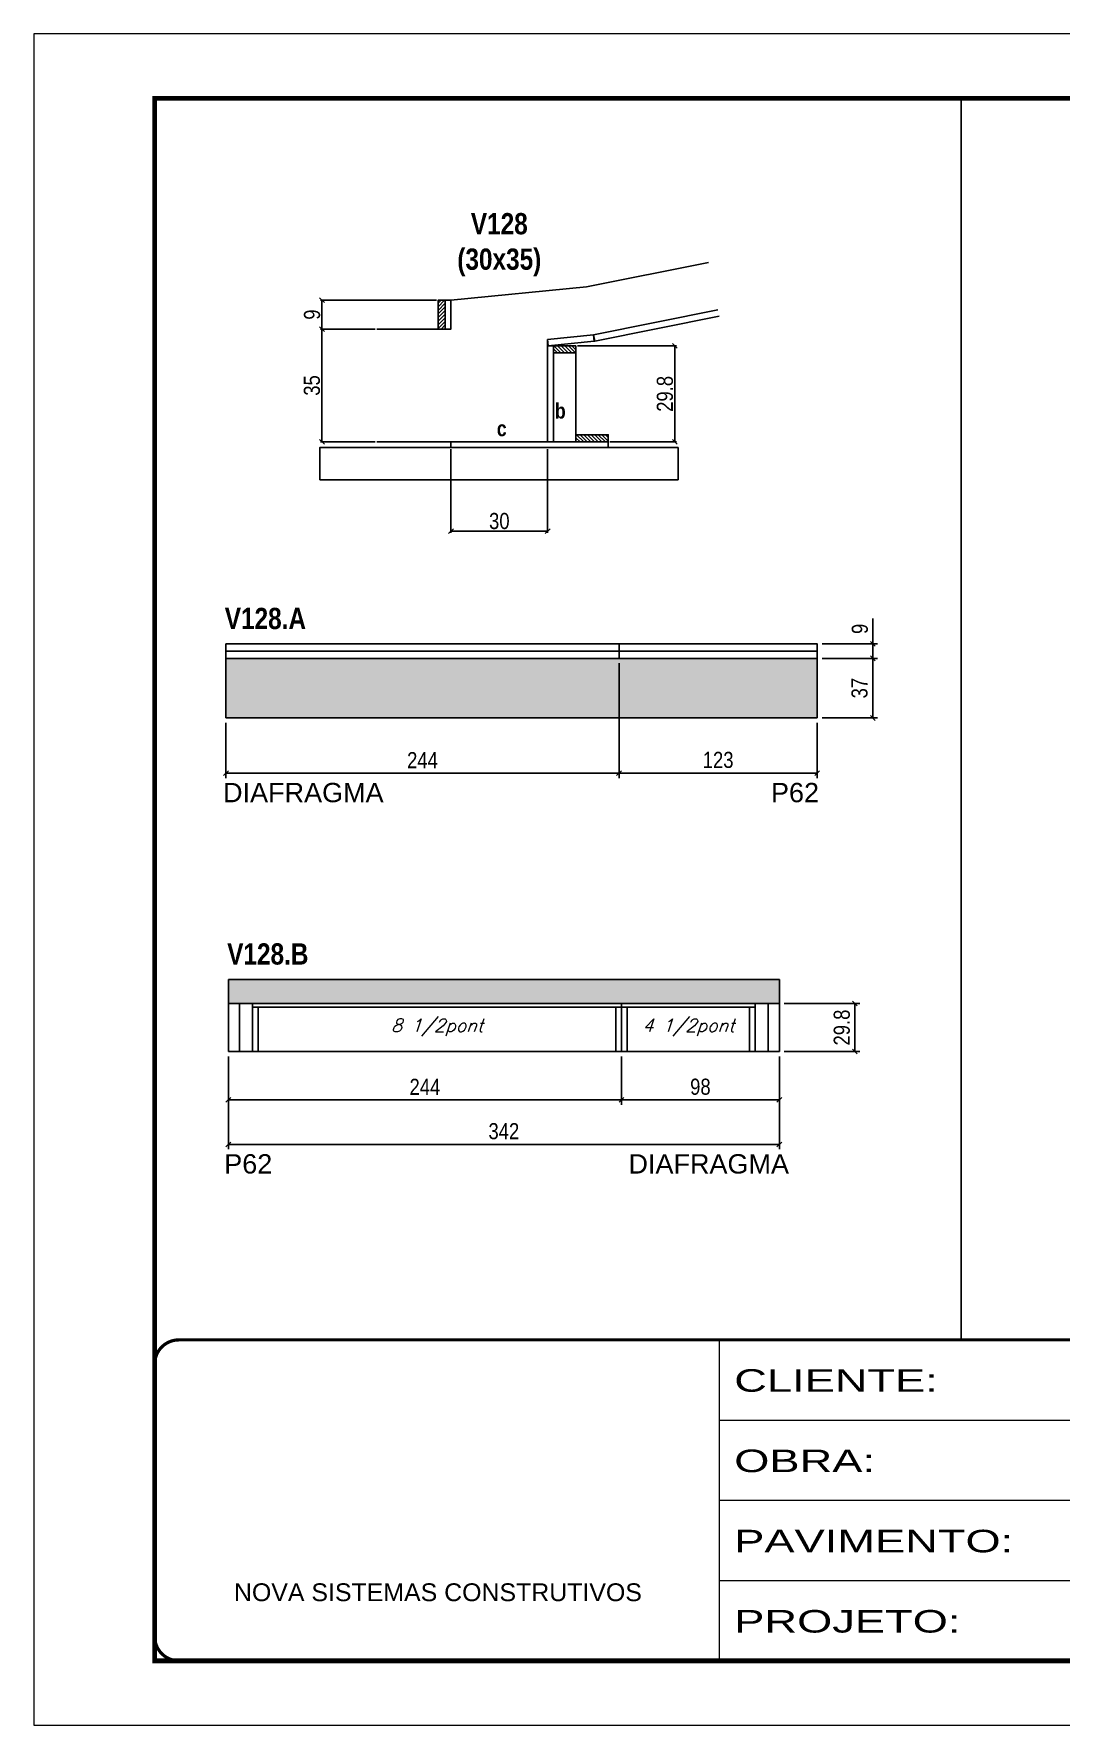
# Model space of a CAD drawing. Extents: x 3309 to 9590, y -2522 to 14608.
# Drawn here: x 4908 to 5546, y 11261 to 12311 of the extents above; entities that cross this region are included whole.
import ezdxf

# ---------------------------------------------------------------- set-up
doc = ezdxf.new("R2010")
doc.units = 0
doc.linetypes.add('CONTINUO', pattern=[0])
doc.linetypes.add('DASHED', pattern=[0.75, 0.5, -0.25])
for name, color, linetype in [('5', 5, 'Continuous'), ('barrote', 251, 'Continuous'), ('COTA', 241, 'Continuous'), ('detalhes', 4, 'Continuous'), ('NOMENCLATURA', 7, 'Continuous'), ('Painéis', 200, 'Continuous'), ('SARR_2.2x10', 60, 'Continuous'), ('SARR_2.2x7', 40, 'Continuous'), ('SARR_3.5x7', 81, 'Continuous'), ('SARR_EDITAR', 141, 'Continuous'), ('texto', 7, 'Continuous')]:
    doc.layers.add(name, color=color, linetype=linetype)
for name, color, linetype, lineweight in [('CONCRETO', 251, 'Continuous', 25), ('Folhas', 255, 'Continuous', 9), ('SARRAFO DE PRESSAO', 251, 'DASHED', 9)]:
    doc.layers.add(name, color=color, linetype=linetype, lineweight=lineweight)
doc.styles.add('ARIAL', font='arial.ttf')
doc.styles.add('COTA TECNICA', font='techl___.ttf', dxfattribs={"height": 10})
doc.styles.add('COTA TECNICA 2X', font='techl___.ttf', dxfattribs={"height": 10})
doc.styles.add('Romans', font='romans.shx')
doc.styles.get("Standard").update_dxf_attribs({"font": 'arial.ttf'})
doc.styles.add('TECNICA', font='techb___.ttf', dxfattribs={"height": 10})
doc.styles.add('Tecnologia', font='')
doc.styles.get('Tecnologia').set_extended_font_data('Forgotten Futurist')
doc.dimstyles.new('PAINEL', dxfattribs={"dimtxt": 10, "dimasz": 3, "dimexe": 3, "dimexo": 3, "dimgap": 3, "dimtad": 1, "dimdec": 1, "dimzin": 12, "dimdsep": 46, "dimtxsty": 'COTA TECNICA', "dimblk1": 'OBLIQUE', "dimblk2": 'OBLIQUE', "dimsah": 1, "dimcen": 0.9, "dimclrd": 4, "dimclre": 4, "dimclrt": 240, "dimadec": 1, "dimazin": 3, "dimtfac": 1, "dimtdec": 1, "dimtmove": 0, "dimatfit": 3, "dimfxl": 1, "dimtolj": 1, "dimtzin": 12, "dimarcsym": 0})
doc.dimstyles.new('SECAO', dxfattribs={"dimscale": 0.333333, "dimtxt": 5, "dimasz": 9, "dimexe": 3, "dimexo": 3, "dimgap": 3, "dimtad": 1, "dimdec": 1, "dimlfac": 0.5, "dimzin": 12, "dimdsep": 46, "dimtxsty": 'COTA TECNICA 2X', "dimblk1": 'OBLIQUE', "dimblk2": 'OBLIQUE', "dimsah": 1, "dimcen": 0.9, "dimclrd": 4, "dimclre": 4, "dimclrt": 240, "dimadec": 1, "dimazin": 3, "dimtfac": 1, "dimtdec": 1, "dimtmove": 0, "dimatfit": 3, "dimfxl": 1, "dimtolj": 1, "dimtzin": 12, "dimarcsym": 0})
pattern_1 = [(50, (1076.6303, 0), (5.46554, -0.4781726), [0.5715, -6.2865]), (355, (1076.6303, 0), (-1.0573026, 5.7317054), [0.4572, -5.0292175]), (100.451445, (1077.086, -0.04), (4.4082374, 5.2535326), [0.4857003, -5.3427073]), (46.1842, (1076.63, 1.524), (8.1323712, -1.26127), [0.85725, -9.42975]), (96.63556, (1077.308, 1.419), (7.122124, 7.4227837), [0.7285507, -8.014068]), (351.18415, (1076.63, 1.524), (7.122124, 7.422784), [0.685799, -7.543792]), (21, (1077.3923, 1.143), (4.5484317, -3.067956), [0.5715, -6.2865]), (326, (1077.3923, 1.143), (1.8540609, 5.525639), [0.4572, -5.0292]), (71.451445, (1077.7713, 0.8873), (6.4024926, 2.457683), [0.4857003, -5.3426981]), (37.5, (1076.6303, 0), (0.0926581, 2.53665117), [0, -4.96824, 0, -5.1054, 0, -5.04825]), (7.5, (1076.6303, 0), (2.0045899, 3.00541724), [0, -2.91084, 0, -4.85394, 0, -1.92405]), (327.5, (1074.931, 0), (4.06771786, -0.17186232), [0, -1.905, 0, -5.9436, 0, -7.8867]), (317.5, (1074.169, 0), (4.4438754, 0.7627947), [0, -2.4765, 0, -3.94716, 0, -5.6007])]

# ---------------------------------------------------------------- blocks, each defined once
blk = doc.blocks.new('9999999999')
at = {"color": 30, "linetype": 'CONTINUO'}
for p, q in [((98564.6, 34230.2), (98564.6, 34429.4)), ((98564.6, 34379.6), (99584, 34379.6)), ((98564.6, 34329.8), (99488, 34329.8)), ((98564.6, 34280), (99488, 34280))]:
    blk.add_line(p, q, dxfattribs=at)
at = {"color": 30, "linetype": 'CONTINUO', "const_width": 2}
blk.add_lwpolyline([(99584, 34230.2), (99584, 34414.4, 0.414214), (99569, 34429.4), (98229, 34429.4, 0.414214), (98214, 34414.4), (98214, 34245.2, 0.414214), (98229, 34230.2), (99584, 34230.2)], format="xyb", dxfattribs=at)
at = {"layer": 'Folhas'}
blk.add_lwpolyline([(98139, 34190.2), (99624, 34190.2), (99624, 35240.2), (98139, 35240.2)], close=True, dxfattribs=at)
at = {"layer": 'Folhas', "color": 30, "const_width": 3}
blk.add_lwpolyline([(98214, 34230.2), (99584, 34230.2), (99584, 35200.2), (98214, 35200.2)], close=True, dxfattribs=at)
at = {"color": 7, "linetype": 'Continuous', "ltscale": 5, "style": 'ARIAL'}
blk.add_text('NOVA SISTEMAS CONSTRUTIVOS', height=11.059, dxfattribs=at).set_placement((98263.2, 34267.2))
at = {"layer": 'Folhas', "color": 7, "style": 'Tecnologia', "width": 1.5}
for s, p in [('CLIENTE:', (98573.7, 34397.2)), ('OBRA:', (98573.7, 34347.3)), ('PAVIMENTO:', (98573.7, 34297.5)), ('PROJETO:', (98573.7, 34247.7))]:
    blk.add_text(s, height=14, dxfattribs=at).set_placement(p)
blk = doc.blocks.new('_Oblique')
at = {"color": 0, "linetype": 'ByBlock', "lineweight": -2}
blk.add_line((-0.5, -0.5), (0.5, 0.5), dxfattribs=at)
blk = doc.blocks.new('*D277')
at = {"layer": 'COTA', "color": 4, "lineweight": -2, "transparency": 16777216}
for p, q in [((5245.4, 12117), (5306.7, 12117)), ((5305.7, 12117), (5305.7, 12057.4)), ((5265.4, 12057.4), (5306.7, 12057.4))]:
    blk.add_line(p, q, dxfattribs=at)
at = {"layer": 'Defpoints', "color": 0, "transparency": 16777216}
for p in [(5244.4, 12117), (5264.4, 12057.4, 0), (5305.7, 12057.4)]:
    blk.add_point(p, dxfattribs=at)
at = {"layer": 'COTA', "color": 4, "lineweight": -2, "transparency": 16777216, "xscale": 3, "yscale": 3, "zscale": 3}
for p, rotation in [((5305.7, 12117), 90), ((5305.7, 12057.4), 270)]:
    blk.add_blockref('_Oblique', p, dxfattribs=dict(at, rotation=rotation))
at = {"layer": 'COTA', "color": 240, "transparency": 16777216, "insert": (5299.6, 12087.2), "char_height": 10, "attachment_point": 5, "rotation": 90, "style": 'COTA TECNICA 2X'}
blk.add_mtext('\\A1;29.8', dxfattribs=at)
blk = doc.blocks.new('*D278')
at = {"layer": 'COTA', "color": 4, "lineweight": -2, "transparency": 16777216}
for p, q in [((5166.8, 12052.8), (5166.8, 12001)), ((5226.8, 12052.8), (5226.8, 12001)), ((5226.8, 12002), (5166.8, 12002))]:
    blk.add_line(p, q, dxfattribs=at)
at = {"layer": 'Defpoints', "color": 0, "transparency": 16777216}
for p in [(5166.8, 12053.8), (5226.8, 12053.8), (5166.8, 12002)]:
    blk.add_point(p, dxfattribs=at)
at = {"layer": 'COTA', "color": 4, "lineweight": -2, "transparency": 16777216, "xscale": 3, "yscale": 3, "zscale": 3, "rotation": 180}
blk.add_blockref('_Oblique', (5166.8, 12002), dxfattribs=at)
at = {"layer": 'COTA', "color": 4, "lineweight": -2, "transparency": 16777216, "xscale": 3, "yscale": 3, "zscale": 3}
blk.add_blockref('_Oblique', (5226.8, 12002), dxfattribs=at)
at = {"layer": 'COTA', "color": 240, "transparency": 16777216, "insert": (5196.8, 12008.2), "char_height": 10, "attachment_point": 5, "style": 'COTA TECNICA 2X'}
blk.add_mtext('\\A1;30', dxfattribs=at)
blk = doc.blocks.new('*D279')
at = {"layer": 'COTA', "color": 4, "lineweight": -2, "transparency": 16777216}
for p, q in [((5119.7, 12127.4), (5085.7, 12127.4)), ((5086.7, 12057.4), (5086.7, 12127.4)), ((5119.7, 12057.4), (5085.7, 12057.4))]:
    blk.add_line(p, q, dxfattribs=at)
at = {"layer": 'Defpoints', "color": 0, "transparency": 16777216}
for p in [(5086.7, 12127.4), (5120.7, 12127.4), (5120.7, 12057.4)]:
    blk.add_point(p, dxfattribs=at)
at = {"layer": 'COTA', "color": 4, "lineweight": -2, "transparency": 16777216, "xscale": 3, "yscale": 3, "zscale": 3}
for p, rotation in [((5086.7, 12127.4), 90), ((5086.7, 12057.4), 270)]:
    blk.add_blockref('_Oblique', p, dxfattribs=dict(at, rotation=rotation))
at = {"layer": 'COTA', "color": 240, "transparency": 16777216, "insert": (5080.5, 12092.4), "char_height": 10, "attachment_point": 5, "rotation": 90, "style": 'COTA TECNICA 2X'}
blk.add_mtext('\\A1;35', dxfattribs=at)
blk = doc.blocks.new('*D280')
at = {"layer": 'COTA', "color": 4, "lineweight": -2, "transparency": 16777216}
for p, q in [((5271.1, 11920), (5271.1, 11848.7)), ((5027.1, 11883), (5027.1, 11848.7)), ((5027.1, 11851.7), (5271.1, 11851.7))]:
    blk.add_line(p, q, dxfattribs=at)
at = {"layer": 'Defpoints', "color": 0, "transparency": 16777216}
for p in [(5271.1, 11923), (5027.1, 11886), (5271.1, 11851.7)]:
    blk.add_point(p, dxfattribs=at)
at = {"layer": 'COTA', "color": 4, "lineweight": -2, "transparency": 16777216, "xscale": 3, "yscale": 3, "zscale": 3, "rotation": 180}
blk.add_blockref('_Oblique', (5027.1, 11851.7), dxfattribs=at)
at = {"layer": 'COTA', "color": 4, "lineweight": -2, "transparency": 16777216, "xscale": 3, "yscale": 3, "zscale": 3}
blk.add_blockref('_Oblique', (5271.1, 11851.7), dxfattribs=at)
at = {"layer": 'COTA', "color": 240, "transparency": 16777216, "insert": (5149.1, 11859.8), "char_height": 10, "attachment_point": 5, "style": 'COTA TECNICA'}
blk.add_mtext('\\A1;244', dxfattribs=at)
blk = doc.blocks.new('*D281')
at = {"layer": 'COTA', "color": 4, "lineweight": -2, "transparency": 16777216}
for p, q in [((5271.1, 11920), (5271.1, 11848.7)), ((5394.1, 11883), (5394.1, 11848.7)), ((5271.1, 11851.7), (5394.1, 11851.7))]:
    blk.add_line(p, q, dxfattribs=at)
at = {"layer": 'Defpoints', "color": 0, "transparency": 16777216}
for p in [(5271.1, 11923), (5394.1, 11886), (5394.1, 11851.7)]:
    blk.add_point(p, dxfattribs=at)
at = {"layer": 'COTA', "color": 4, "lineweight": -2, "transparency": 16777216, "xscale": 3, "yscale": 3, "zscale": 3, "rotation": 180}
blk.add_blockref('_Oblique', (5271.1, 11851.7), dxfattribs=at)
at = {"layer": 'COTA', "color": 4, "lineweight": -2, "transparency": 16777216, "xscale": 3, "yscale": 3, "zscale": 3}
blk.add_blockref('_Oblique', (5394.1, 11851.7), dxfattribs=at)
at = {"layer": 'COTA', "color": 240, "transparency": 16777216, "insert": (5332.6, 11859.9), "char_height": 10, "attachment_point": 5, "style": 'COTA TECNICA'}
blk.add_mtext('\\A1;123', dxfattribs=at)
blk = doc.blocks.new('*D282')
at = {"layer": 'COTA', "color": 4, "lineweight": -2, "transparency": 16777216}
for p, q in [((5397.1, 11923), (5431.6, 11923)), ((5428.6, 11923), (5428.6, 11886)), ((5397.1, 11886), (5431.6, 11886))]:
    blk.add_line(p, q, dxfattribs=at)
at = {"layer": 'Defpoints', "color": 0, "transparency": 16777216}
for p in [(5394.1, 11923), (5394.1, 11886), (5428.6, 11886)]:
    blk.add_point(p, dxfattribs=at)
at = {"layer": 'COTA', "color": 4, "lineweight": -2, "transparency": 16777216, "xscale": 3, "yscale": 3, "zscale": 3}
for p, rotation in [((5428.6, 11923), 90), ((5428.6, 11886), 270)]:
    blk.add_blockref('_Oblique', p, dxfattribs=dict(at, rotation=rotation))
at = {"layer": 'COTA', "color": 240, "transparency": 16777216, "insert": (5420.4, 11904.5), "char_height": 10, "attachment_point": 5, "rotation": 90, "style": 'COTA TECNICA'}
blk.add_mtext('\\A1;37', dxfattribs=at)
blk = doc.blocks.new('*D283')
at = {"layer": 'COTA', "color": 4, "lineweight": -2, "transparency": 16777216}
for p, q in [((5428.6, 11932), (5428.6, 11947.7)), ((5397.1, 11932), (5431.6, 11932)), ((5428.6, 11923), (5428.6, 11932)), ((5397.1, 11923), (5431.6, 11923))]:
    blk.add_line(p, q, dxfattribs=at)
at = {"layer": 'Defpoints', "color": 0, "transparency": 16777216}
for p in [(5394.1, 11932), (5428.6, 11932), (5394.1, 11923)]:
    blk.add_point(p, dxfattribs=at)
at = {"layer": 'COTA', "color": 4, "lineweight": -2, "transparency": 16777216, "xscale": 3, "yscale": 3, "zscale": 3}
for p, rotation in [((5428.6, 11932), 90), ((5428.6, 11923), 270)]:
    blk.add_blockref('_Oblique', p, dxfattribs=dict(at, rotation=rotation))
at = {"layer": 'COTA', "color": 240, "transparency": 16777216, "insert": (5420.6, 11941.3), "char_height": 10, "attachment_point": 5, "rotation": 90, "style": 'COTA TECNICA'}
blk.add_mtext('\\A1;9', dxfattribs=at)
blk = doc.blocks.new('*D284')
at = {"layer": 'COTA', "color": 4, "linetype": 'ByBlock', "lineweight": -2, "transparency": 16777216}
for p, q in [((5272.6, 11675.9), (5272.6, 11645.9)), ((5370.6, 11675.9), (5370.6, 11645.9)), ((5370.6, 11648.9), (5272.6, 11648.9))]:
    blk.add_line(p, q, dxfattribs=at)
at = {"layer": 'Defpoints', "color": 0, "linetype": 'ByBlock', "transparency": 16777216}
for p in [(5272.6, 11678.9), (5370.6, 11678.9), (5272.6, 11648.9)]:
    blk.add_point(p, dxfattribs=at)
at = {"layer": 'COTA', "color": 4, "linetype": 'ByBlock', "lineweight": -2, "transparency": 16777216, "xscale": 3, "yscale": 3, "zscale": 3, "rotation": 180}
blk.add_blockref('_Oblique', (5272.6, 11648.9), dxfattribs=at)
at = {"layer": 'COTA', "color": 4, "linetype": 'ByBlock', "lineweight": -2, "transparency": 16777216, "xscale": 3, "yscale": 3, "zscale": 3}
blk.add_blockref('_Oblique', (5370.6, 11648.9), dxfattribs=at)
at = {"layer": 'COTA', "color": 240, "linetype": 'ByBlock', "transparency": 16777216, "insert": (5321.6, 11657), "char_height": 10, "attachment_point": 5, "style": 'COTA TECNICA'}
blk.add_mtext('\\A1;98', dxfattribs=at)
blk = doc.blocks.new('*D285')
at = {"layer": 'COTA', "color": 4, "linetype": 'ByBlock', "lineweight": -2, "transparency": 16777216}
for p, q in [((5028.6, 11675.9), (5028.6, 11645.9)), ((5272.6, 11675.9), (5272.6, 11645.9)), ((5272.6, 11648.9), (5028.6, 11648.9))]:
    blk.add_line(p, q, dxfattribs=at)
at = {"layer": 'Defpoints', "color": 0, "linetype": 'ByBlock', "transparency": 16777216}
for p in [(5028.6, 11678.9), (5272.6, 11678.9), (5028.6, 11648.9)]:
    blk.add_point(p, dxfattribs=at)
at = {"layer": 'COTA', "color": 4, "linetype": 'ByBlock', "lineweight": -2, "transparency": 16777216, "xscale": 3, "yscale": 3, "zscale": 3, "rotation": 180}
blk.add_blockref('_Oblique', (5028.6, 11648.9), dxfattribs=at)
at = {"layer": 'COTA', "color": 4, "linetype": 'ByBlock', "lineweight": -2, "transparency": 16777216, "xscale": 3, "yscale": 3, "zscale": 3}
blk.add_blockref('_Oblique', (5272.6, 11648.9), dxfattribs=at)
at = {"layer": 'COTA', "color": 240, "linetype": 'ByBlock', "transparency": 16777216, "insert": (5150.6, 11657), "char_height": 10, "attachment_point": 5, "style": 'COTA TECNICA'}
blk.add_mtext('\\A1;244', dxfattribs=at)
blk = doc.blocks.new('*D286')
at = {"layer": 'COTA', "color": 4, "linetype": 'ByBlock', "lineweight": -2, "transparency": 16777216}
for p, q in [((5028.6, 11675.9), (5028.6, 11618.2)), ((5370.6, 11675.9), (5370.6, 11618.2)), ((5370.6, 11621.2), (5028.6, 11621.2))]:
    blk.add_line(p, q, dxfattribs=at)
at = {"layer": 'Defpoints', "color": 0, "linetype": 'ByBlock', "transparency": 16777216}
for p in [(5028.6, 11678.9), (5370.6, 11678.9), (5028.6, 11621.2)]:
    blk.add_point(p, dxfattribs=at)
at = {"layer": 'COTA', "color": 4, "linetype": 'ByBlock', "lineweight": -2, "transparency": 16777216, "xscale": 3, "yscale": 3, "zscale": 3, "rotation": 180}
blk.add_blockref('_Oblique', (5028.6, 11621.2), dxfattribs=at)
at = {"layer": 'COTA', "color": 4, "linetype": 'ByBlock', "lineweight": -2, "transparency": 16777216, "xscale": 3, "yscale": 3, "zscale": 3}
blk.add_blockref('_Oblique', (5370.6, 11621.2), dxfattribs=at)
at = {"layer": 'COTA', "color": 240, "linetype": 'ByBlock', "transparency": 16777216, "insert": (5199.6, 11629.4), "char_height": 10, "attachment_point": 5, "style": 'COTA TECNICA'}
blk.add_mtext('\\A1;342', dxfattribs=at)
blk = doc.blocks.new('*D287')
at = {"layer": 'COTA', "color": 4, "lineweight": -2, "transparency": 16777216}
for p, q in [((5373.6, 11708.7), (5420.5, 11708.7)), ((5417.5, 11708.7), (5417.5, 11678.9)), ((5373.6, 11678.9), (5420.5, 11678.9))]:
    blk.add_line(p, q, dxfattribs=at)
at = {"layer": 'Defpoints', "color": 0, "transparency": 16777216}
for p in [(5370.6, 11708.7), (5370.6, 11678.9), (5417.5, 11678.9)]:
    blk.add_point(p, dxfattribs=at)
at = {"layer": 'COTA', "color": 4, "lineweight": -2, "transparency": 16777216, "xscale": 3, "yscale": 3, "zscale": 3}
for p, rotation in [((5417.5, 11708.7), 90), ((5417.5, 11678.9), 270)]:
    blk.add_blockref('_Oblique', p, dxfattribs=dict(at, rotation=rotation))
at = {"layer": 'COTA', "color": 240, "transparency": 16777216, "insert": (5409.4, 11693.8), "char_height": 10, "attachment_point": 5, "rotation": 90, "style": 'COTA TECNICA'}
blk.add_mtext('\\A1;29.8', dxfattribs=at)
blk = doc.blocks.new('*D289')
at = {"layer": 'COTA', "color": 4, "lineweight": -2, "transparency": 16777216}
for p, q in [((5157.8, 12145.4), (5085.7, 12145.4)), ((5086.7, 12127.4), (5086.7, 12145.4)), ((5119.7, 12127.4), (5085.7, 12127.4))]:
    blk.add_line(p, q, dxfattribs=at)
at = {"layer": 'Defpoints', "color": 0, "transparency": 16777216}
for p in [(5086.7, 12145.4), (5158.8, 12145.4), (5120.7, 12127.4)]:
    blk.add_point(p, dxfattribs=at)
at = {"layer": 'COTA', "color": 4, "lineweight": -2, "transparency": 16777216, "xscale": 3, "yscale": 3, "zscale": 3}
for p, rotation in [((5086.7, 12145.4), 90), ((5086.7, 12127.4), 270)]:
    blk.add_blockref('_Oblique', p, dxfattribs=dict(at, rotation=rotation))
at = {"layer": 'COTA', "color": 240, "transparency": 16777216, "insert": (5080.6, 12136.4), "char_height": 10, "attachment_point": 5, "rotation": 90, "style": 'COTA TECNICA 2X'}
blk.add_mtext('\\A1;9', dxfattribs=at)

msp = doc.modelspace()

# ---------------------------------------------------------------- hatches: boundary and pattern name
at = {"layer": 'COTA'}
h = msp.add_hatch(dxfattribs=at)
h.set_pattern_fill('AR-CONC', color=256, scale=0.03)
h.set_pattern_definition(pattern_1)
h.paths.add_polyline_path([(5394.11, 11885.99), (5394.11, 11922.99), (5027.11, 11922.99), (5027.11, 11885.99)])
h = msp.add_hatch(dxfattribs=at)
h.set_pattern_fill('AR-CONC', color=256, scale=0.03)
h.set_pattern_definition(pattern_1)
h.paths.add_polyline_path([(5370.61, 11708.7), (5370.61, 11723.7), (5028.61, 11723.7), (5028.61, 11708.7)])
at = {"layer": 'SARR_2.2x10'}
h = msp.add_hatch(dxfattribs=at)
h.set_pattern_fill('ANSI31', color=256, scale=0.5, angle=180)
h.set_pattern_definition([(225, (128675.3487, 45320.9699), (1.122532015, -1.122532015), [])])
h.paths.add_polyline_path([(5163.18, 12145.16), (5158.78, 12145.16), (5158.78, 12127.43), (5163.18, 12127.43)])
h = msp.add_hatch(dxfattribs=at)
h.set_pattern_fill('ANSI31', color=256, scale=0.5, angle=90)
h.set_pattern_definition([(135, (38437.9176, -111454.7385), (-1.122532015, -1.122532015), [])])
h.paths.add_polyline_path([(5244.38, 12061.83), (5244.38, 12057.43), (5264.38, 12057.43), (5264.38, 12061.83)])
at = {"layer": 'SARR_2.2x7'}
h = msp.add_hatch(dxfattribs=at)
h.set_pattern_fill('ANSI31', color=256, scale=0.5, angle=90)
h.set_pattern_definition([(135, (38358.7176, -111399.538), (-1.122532015, -1.122532015), [])])
h.paths.add_polyline_path([(5230.38, 12117.03), (5230.38, 12112.63), (5244.38, 12112.63), (5244.38, 12117.03)])

# ---------------------------------------------------------------- linework, layer by layer
at = {"layer": 'barrote'}
msp.add_lwpolyline([(5085.38, 12033.83), (5307.73, 12033.83), (5307.73, 12053.83), (5085.38, 12053.83)], close=True, dxfattribs=at)
at = {"layer": 'CONCRETO', "linetype": 'Continuous'}
for points in [[(5120.73, 12127.43), (5166.78, 12127.43), (5166.78, 12145.36), (5250.85, 12153.57), (5326.55, 12168.71)], [(5332.43, 12139.29), (5255.3, 12123.86), (5226.78, 12121.01)], [(5226.78, 12121.01), (5226.78, 12057.43), (5166.78, 12057.43), (5120.73, 12057.43)]]:
    msp.add_lwpolyline(points, dxfattribs=at)
at = {"layer": 'COTA'}
for p, q in [((5483.53, 12270.71), (5483.53, 11499.95)), ((5227.18, 12117.03), (5226.78, 12117.03)), ((5027.11, 11922.99), (5027.11, 11885.99)), ((5394.11, 11885.99), (5394.11, 11922.99)), ((5027.11, 11885.99), (5394.11, 11885.99)), ((5028.61, 11708.7), (5028.61, 11723.7)), ((5028.61, 11723.7), (5370.61, 11723.7)), ((5370.61, 11723.7), (5370.61, 11708.7))]:
    msp.add_line(p, q, dxfattribs=at)
at = {"layer": 'Painéis', "linetype": 'Continuous'}
msp.add_line((5166.78, 12057.43), (5166.78, 12053.83), dxfattribs=at)
at = {"layer": 'Painéis', "linetype": 'ByBlock'}
for p, q in [((5271.11, 11922.99), (5271.11, 11931.99)), ((5370.61, 11708.7), (5028.61, 11708.7)), ((5028.61, 11678.9), (5028.61, 11708.7)), ((5272.61, 11678.9), (5272.61, 11708.7)), ((5370.61, 11678.9), (5370.61, 11708.7)), ((5370.61, 11678.9), (5028.61, 11678.9))]:
    msp.add_line(p, q, dxfattribs=at)
at = {"layer": 'Painéis', "linetype": 'Continuous'}
for points in [[(5166.78, 12127.43), (5166.78, 12145.36), (5163.18, 12145.36), (5163.18, 12127.43)], [(5226.78, 12121.01), (5255.3, 12123.86), (5255.7, 12119.88), (5227.18, 12117.03)], [(5230.38, 12057.43), (5230.38, 12117.03), (5226.78, 12117.03), (5226.78, 12057.43)]]:
    msp.add_lwpolyline(points, close=True, dxfattribs=at)
for points in [[(5333.22, 12135.37), (5256.08, 12119.94), (5255.3, 12123.86), (5332.43, 12139.29)], [(5120.73, 12053.83), (5264.38, 12053.83), (5264.38, 12057.43), (5120.73, 12057.43)]]:
    msp.add_lwpolyline(points, dxfattribs=at)
at = {"layer": 'Painéis', "linetype": 'ByBlock'}
msp.add_lwpolyline([(5027.11, 11922.99), (5394.11, 11922.99), (5394.11, 11931.99), (5027.11, 11931.99)], close=True, dxfattribs=at)
at = {"layer": 'SARR_2.2x10'}
for points in [[(5158.78, 12127.43), (5158.78, 12145.36), (5163.18, 12145.36), (5163.18, 12127.43)], [(5244.38, 12061.83), (5264.38, 12061.83), (5264.38, 12057.43), (5244.38, 12057.43)]]:
    msp.add_lwpolyline(points, close=True, dxfattribs=at)
at = {"layer": 'SARR_2.2x7', "linetype": 'Continuous'}
for p, q in [((5035.61, 11678.9), (5035.61, 11708.7)), ((5363.61, 11678.9), (5363.61, 11708.7)), ((5272.61, 11706.5), (5043.61, 11706.5)), ((5355.61, 11706.5), (5272.61, 11706.5))]:
    msp.add_line(p, q, dxfattribs=at)
at = {"layer": 'SARR_2.2x7', "elevation": 0}
msp.add_lwpolyline([(5244.38, 12117.03), (5230.38, 12117.03), (5230.38, 12112.63), (5244.38, 12112.63)], close=True, dxfattribs=at)
at = {"layer": 'SARR_3.5x7'}
for p, q in [((5043.61, 11708.7), (5043.61, 11678.9)), ((5355.61, 11708.7), (5355.61, 11678.9)), ((5047.11, 11706.5), (5047.11, 11678.9)), ((5269.11, 11706.5), (5269.11, 11678.9)), ((5272.61, 11706.5), (5272.61, 11678.9)), ((5276.11, 11706.5), (5276.11, 11678.9)), ((5352.11, 11706.5), (5352.11, 11678.9))]:
    msp.add_line(p, q, dxfattribs=at)
msp.add_lwpolyline([(5230.38, 12112.63), (5244.38, 12112.63), (5244.38, 12057.43), (5230.38, 12057.43)], close=True, dxfattribs=at)
at = {"layer": 'SARR_EDITAR'}
for p, q in [((5027.11, 11927.49), (5271.11, 11927.49)), ((5271.11, 11927.49), (5394.11, 11927.49))]:
    msp.add_line(p, q, dxfattribs=at)

# ---------------------------------------------------------------- block references
at = {"layer": 'SARRAFO DE PRESSAO', "color": 6, "linetype": 'ByBlock'}
msp.add_blockref('9999999999', (-93231.11, -22929.5), dxfattribs=at)

# ---------------------------------------------------------------- texts
at = {"layer": '5', "linetype": 'Continuous'}
for s, p in [('DIAFRAGMA', (5025.32, 11833.68)), ('P62', (5365.41, 11833.68)), ('P62', (5026.05, 11603.17)), ('DIAFRAGMA', (5276.95, 11603.17))]:
    msp.add_text(s, height=12, rotation=0.00004, dxfattribs=at).set_placement(p)
at = {"layer": 'detalhes', "style": 'TECNICA'}
for s, p in [('b', (5231.28, 12071.86)), ('c', (5195.24, 12060.9))]:
    msp.add_text(s, height=9.6, dxfattribs=at).set_placement(p)
at = {"layer": 'NOMENCLATURA', "style": 'TECNICA'}
for s, p in [('V128.A', (5026.39, 11941.18)), ('V128.B', (5027.89, 11732.89))]:
    msp.add_text(s, height=13.2, dxfattribs=at).set_placement(p)
at = {"layer": 'NOMENCLATURA', "insert": (5196.78, 12199.44), "char_height": 13.2, "attachment_point": 2, "style": 'TECNICA'}
msp.add_mtext_dynamic_manual_height_columns('V128\\P(30x35)', width=300.2766, gutter_width=1, heights=[0], dxfattribs=at)
at = {"layer": 'texto', "color": 2, "char_height": 8, "attachment_point": 5, "style": 'Romans'}
for s, insert in [('{\\Q19;\\C256;8 1/2pont}', (5158.11, 11693.8)), ('{\\Q19;\\C256;4 1/2pont}', (5314.11, 11693.8))]:
    msp.add_mtext(s, dxfattribs=dict(at, insert=insert))

# ---------------------------------------------------------------- dimensions: what is measured, and where the dimension line sits
at = {"layer": 'COTA'}
for base, p1, p2, dimstyle, picture, middle in [((5086.73, 12145.36), (5120.73, 12127.43), (5158.78, 12145.36), 'SECAO', '*D289', (5080.64, 12136.4)), ((5086.73, 12127.43), (5120.73, 12057.43), (5120.73, 12127.43), 'SECAO', '*D279', (5080.51, 12092.43)), ((5305.74, 12057.43, 0), (5244.38, 12117.03), (5264.38, 12057.43), 'SECAO', '*D277', (5299.64, 12087.23, 0)), ((5428.65, 11931.99), (5394.11, 11922.99), (5394.11, 11931.99), 'PAINEL', '*D283', (5420.56, 11941.33)), ((5428.65, 11885.99), (5394.11, 11922.99), (5394.11, 11885.99), 'PAINEL', '*D282', (5420.43, 11904.49))]:
    dim = msp.add_linear_dim(base=base, p1=p1, p2=p2, angle=90, dimstyle=dimstyle, dxfattribs=at)
    dim.commit()
    dim.dimension.update_dxf_attribs({"geometry": picture, "text_midpoint": middle})
for base, p1, p2, angle, dimstyle, picture, middle in [((5166.78, 12001.96), (5226.78, 12053.83), (5166.78, 12053.83), 180, 'SECAO', '*D278', (5196.78, 12001.96)), ((5417.49, 11678.9), (5370.61, 11708.7), (5370.61, 11678.9), 90, 'PAINEL', '*D287', (5417.49, 11693.8))]:
    dim = msp.add_linear_dim(base=base, p1=p1, p2=p2, angle=angle, dimstyle=dimstyle, dxfattribs=at)
    dim.commit()
    dim.dimension.update_dxf_attribs({"geometry": picture, "text_midpoint": middle, "dimtype": 160})
dim = msp.add_linear_dim(base=(5271.11, 11851.69), p1=(5027.11, 11885.99), p2=(5271.11, 11922.99), dimstyle='PAINEL', dxfattribs=at)
dim.commit()
dim.dimension.update_dxf_attribs({"geometry": '*D280', "text_midpoint": (5149.11, 11859.76)})
dim = msp.add_linear_dim(base=(5394.11, 11851.69), p1=(5271.11, 11922.99), p2=(5394.11, 11885.99), dimstyle='PAINEL', override={"dimtmove": 1}, dxfattribs=at)
dim.commit()
dim.dimension.update_dxf_attribs({"geometry": '*D281', "text_midpoint": (5332.61, 11859.91)})
at = {"layer": 'COTA', "linetype": 'ByBlock'}
dim = msp.add_linear_dim(base=(5028.61, 11648.89), p1=(5272.61, 11678.9), p2=(5028.61, 11678.9), angle=180, dimstyle='PAINEL', override={"dimtmove": 1}, dxfattribs=at)
dim.commit()
dim.dimension.update_dxf_attribs({"geometry": '*D285', "text_midpoint": (5150.61, 11656.96)})
for base, p2, picture, middle in [((5028.61, 11621.18), (5028.61, 11678.9), '*D286', (5199.61, 11629.4)), ((5272.61, 11648.89), (5272.61, 11678.9), '*D284', (5321.61, 11656.99))]:
    dim = msp.add_linear_dim(base=base, p1=(5370.61, 11678.9), p2=p2, angle=180, dimstyle='PAINEL', dxfattribs=at)
    dim.commit()
    dim.dimension.update_dxf_attribs({"geometry": picture, "text_midpoint": middle})

doc.saveas('drawing.dxf')
